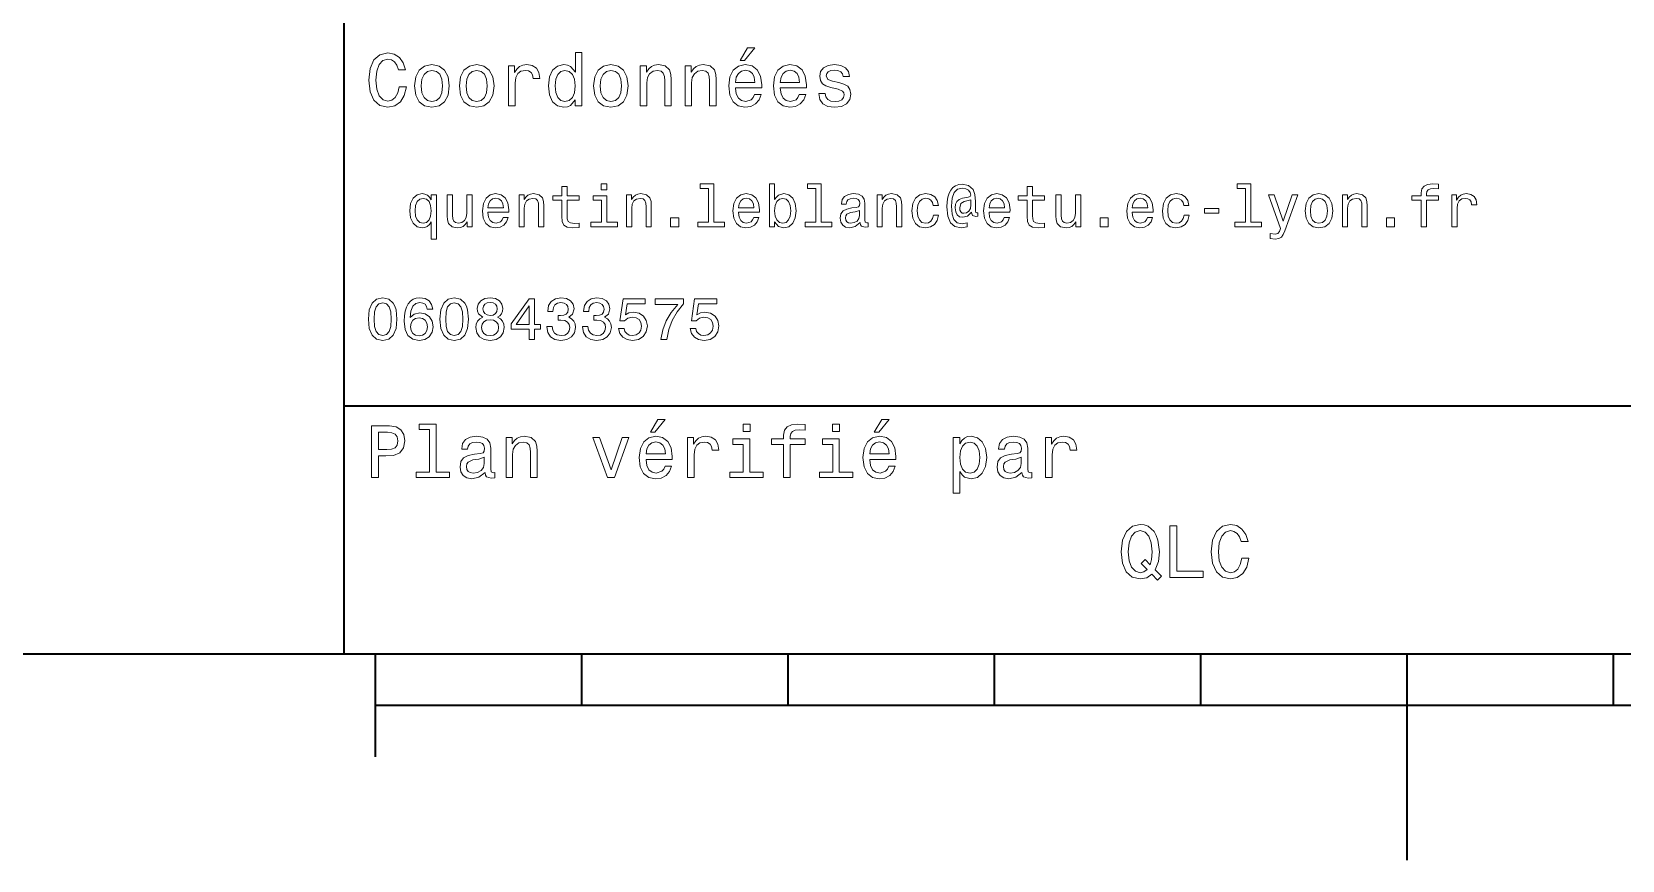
# Model space of a CAD drawing. Extents: x 0 to 297, y 0 to 210.
# Drawn here: x 81.9 to 158.9, y 0 to 40.1 of the extents above; entities that cross this region are included whole.
import ezdxf

# ---------------------------------------------------------------- set-up
doc = ezdxf.new("R2010")
doc.units = 0

msp = doc.modelspace()

# ---------------------------------------------------------------- linework, layer by layer
at = {"color": 7, "lineweight": 35}
for p, q in [((97, 10), (97, 70)), ((97, 22), (162, 22)), ((10, 10), (287, 10)), ((97, 10), (287, 10)), ((98.5, 7.5), (198.5, 7.5))]:
    msp.add_line(p, q, dxfattribs=at)
at = {"color": 7, "lineweight": 35, "ltscale": 0.125}
msp.add_line((98.5, 10), (98.5, 5), dxfattribs=at)
at = {"color": 7, "lineweight": 35, "ltscale": 0.0625}
for p, q in [((108.5, 10), (108.5, 7.5)), ((118.5, 10), (118.5, 7.5)), ((128.5, 10), (128.5, 7.5)), ((138.5, 10), (138.5, 7.5)), ((158.5, 10), (158.5, 7.5))]:
    msp.add_line(p, q, dxfattribs=at)
at = {"color": 7, "lineweight": 35, "ltscale": 0.25}
msp.add_line((148.5, 10), (148.5, 0), dxfattribs=at)
at = {"color": 7, "lineweight": 13}
for points in [[(116.184441, 38.728386), (116.396973, 38.728386), (116.897697, 39.340778), (116.54467, 39.340778)], [(99.66787, 37.460373), (99.595818, 37.15778), (99.476944, 36.941643), (99.311241, 36.808357), (99.116714, 36.765129), (98.882568, 36.829971), (98.698845, 37.024494), (98.57637, 37.341499), (98.536743, 37.780979), (98.57637, 38.216858), (98.695244, 38.537464), (98.87896, 38.731987), (99.116714, 38.80043), (99.289627, 38.764408), (99.437317, 38.663544), (99.552597, 38.501442), (99.631844, 38.278099), (99.97406, 38.278099), (99.865997, 38.620316), (99.678673, 38.879681), (99.422913, 39.041786), (99.116714, 39.099422), (98.734871, 39.009365), (98.443085, 38.757202), (98.25576, 38.342937), (98.190926, 37.780979), (98.25576, 37.219021), (98.443085, 36.804756), (98.734871, 36.548992), (99.116714, 36.462536), (99.451729, 36.530979), (99.721901, 36.721901), (99.912827, 37.035301), (100.013687, 37.460373)], [(108.201729, 36.829971), (108.201729, 36.530979), (108.51873, 36.530979), (108.51873, 39.117435), (108.20533, 39.117435), (108.20533, 38.170029), (107.963974, 38.443802), (107.816284, 38.508644), (107.646973, 38.533859), (107.340775, 38.461815), (107.103027, 38.260086), (106.948128, 37.935879), (106.894089, 37.5), (106.948128, 37.064121), (107.103027, 36.736309), (107.340775, 36.530979), (107.646973, 36.462536), (107.816284, 36.487751), (107.967575, 36.552593)], [(100.413544, 37.496399), (100.471184, 37.056915), (100.636887, 36.732708), (100.899857, 36.530979), (101.252884, 36.462536), (101.602303, 36.530979), (101.865273, 36.729107), (102.030983, 37.053314), (102.092216, 37.496399), (102.030983, 37.935879), (101.865273, 38.263687), (101.602303, 38.461815), (101.252884, 38.533859), (100.899857, 38.461815), (100.636887, 38.260086), (100.471184, 37.935879)], [(100.737755, 37.5), (100.770172, 37.824207), (100.87104, 38.058357), (101.033142, 38.20245), (101.252884, 38.25288), (101.469017, 38.20245), (101.631126, 38.061958), (101.731987, 37.824207), (101.768013, 37.5), (101.731987, 37.172188), (101.631126, 36.934437), (101.469017, 36.790344), (101.252884, 36.743515), (101.033142, 36.790344), (100.87104, 36.934437), (100.770172, 37.172188)], [(102.58213, 37.496399), (102.639771, 37.056915), (102.805473, 36.732708), (103.068443, 36.530979), (103.421471, 36.462536), (103.770897, 36.530979), (104.033859, 36.729107), (104.19957, 37.053314), (104.260803, 37.496399), (104.19957, 37.935879), (104.033859, 38.263687), (103.770897, 38.461815), (103.421471, 38.533859), (103.068443, 38.461815), (102.805473, 38.260086), (102.639771, 37.935879)], [(102.906342, 37.5), (102.938759, 37.824207), (103.039627, 38.058357), (103.201729, 38.20245), (103.421471, 38.25288), (103.637611, 38.20245), (103.799713, 38.061958), (103.900574, 37.824207), (103.9366, 37.5), (103.900574, 37.172188), (103.799713, 36.934437), (103.637611, 36.790344), (103.421471, 36.743515), (103.201729, 36.790344), (103.039627, 36.934437), (102.938759, 37.172188)], [(104.963257, 36.530979), (105.280258, 36.530979), (105.280258, 37.636887), (105.312683, 37.903458), (105.409943, 38.094379), (105.568443, 38.209652), (105.780983, 38.249279), (105.939484, 38.224064), (106.058357, 38.152016), (106.130402, 38.029537), (106.155617, 37.863831), (106.476227, 37.863831), (106.432999, 38.155621), (106.314117, 38.364552), (106.115997, 38.490635), (105.845825, 38.533859), (105.662102, 38.505043), (105.503601, 38.432995), (105.363113, 38.310516), (105.251442, 38.144814), (105.251442, 38.465416), (104.963257, 38.465416)], [(107.701012, 38.249279), (107.909943, 38.198845), (108.068443, 38.058357), (108.162102, 37.824207), (108.198128, 37.5), (108.162102, 37.172188), (108.068443, 36.938038), (107.909943, 36.793949), (107.701012, 36.747116), (107.502884, 36.793949), (107.351585, 36.938038), (107.250717, 37.175793), (107.2183, 37.5), (107.250717, 37.820606), (107.351585, 38.054756), (107.502884, 38.198845)], [(109.087898, 37.496399), (109.145531, 37.056915), (109.311241, 36.732708), (109.574203, 36.530979), (109.927231, 36.462536), (110.276657, 36.530979), (110.539627, 36.729107), (110.70533, 37.053314), (110.766571, 37.496399), (110.70533, 37.935879), (110.539627, 38.263687), (110.276657, 38.461815), (109.927231, 38.533859), (109.574203, 38.461815), (109.311241, 38.260086), (109.145531, 37.935879)], [(109.412102, 37.5), (109.444527, 37.824207), (109.545387, 38.058357), (109.707489, 38.20245), (109.927231, 38.25288), (110.143372, 38.20245), (110.305473, 38.061958), (110.406342, 37.824207), (110.44236, 37.5), (110.406342, 37.172188), (110.305473, 36.934437), (110.143372, 36.790344), (109.927231, 36.743515), (109.707489, 36.790344), (109.545387, 36.934437), (109.444527, 37.172188)], [(111.350143, 36.530979), (111.667145, 36.530979), (111.667145, 37.647694), (111.69957, 37.903458), (111.804031, 38.090778), (111.966141, 38.206051), (112.182274, 38.249279), (112.355186, 38.213257), (112.463257, 38.115993), (112.517288, 37.953888), (112.535301, 37.737751), (112.535301, 36.530979), (112.852303, 36.530979), (112.852303, 37.802593), (112.837898, 38.058357), (112.773056, 38.270893), (112.560516, 38.465416), (112.229103, 38.533859), (112.045387, 38.508644), (111.890488, 38.440201), (111.757202, 38.324928), (111.65274, 38.170029), (111.65274, 38.465416), (111.350143, 38.465416)], [(113.51873, 36.530979), (113.835732, 36.530979), (113.835732, 37.647694), (113.868156, 37.903458), (113.972626, 38.090778), (114.134727, 38.206051), (114.350861, 38.249279), (114.523773, 38.213257), (114.631844, 38.115993), (114.685883, 37.953888), (114.703888, 37.737751), (114.703888, 36.530979), (115.020889, 36.530979), (115.020889, 37.802593), (115.006485, 38.058357), (114.941643, 38.270893), (114.729111, 38.465416), (114.39769, 38.533859), (114.213974, 38.508644), (114.059082, 38.440201), (113.925789, 38.324928), (113.821327, 38.170029), (113.821327, 38.465416), (113.51873, 38.465416)], [(115.964699, 37.406338), (117.232712, 37.406338), (117.236313, 37.554035), (117.178673, 37.9683), (117.020172, 38.278099), (116.768013, 38.465416), (116.432999, 38.533859), (116.105186, 38.461815), (115.853027, 38.260086), (115.690918, 37.932278), (115.633286, 37.5), (115.687317, 37.056915), (115.849426, 36.732708), (116.097984, 36.530979), (116.422188, 36.462536), (116.703171, 36.509365), (116.933716, 36.631844), (117.103027, 36.826366), (117.200287, 37.085735), (116.886887, 37.085735), (116.822044, 36.941643), (116.728386, 36.833572), (116.461815, 36.747116), (116.256485, 36.786743), (116.101585, 36.912823), (116.000717, 37.118156), (115.964699, 37.395531)], [(115.964699, 37.672909), (116.004318, 37.921471), (116.101585, 38.105186), (116.249283, 38.216858), (116.443802, 38.256485), (116.634727, 38.216858), (116.782425, 38.105186), (116.872482, 37.921471), (116.9049, 37.672909)], [(118.133286, 37.406338), (119.401299, 37.406338), (119.4049, 37.554035), (119.34726, 37.9683), (119.188766, 38.278099), (118.9366, 38.465416), (118.601585, 38.533859), (118.273773, 38.461815), (118.021614, 38.260086), (117.859512, 37.932278), (117.801872, 37.5), (117.855911, 37.056915), (118.018013, 36.732708), (118.266571, 36.530979), (118.590775, 36.462536), (118.871758, 36.509365), (119.10231, 36.631844), (119.271614, 36.826366), (119.368881, 37.085735), (119.055481, 37.085735), (118.990631, 36.941643), (118.896973, 36.833572), (118.630402, 36.747116), (118.425072, 36.786743), (118.270172, 36.912823), (118.169312, 37.118156), (118.133286, 37.395531)], [(118.133286, 37.672909), (118.172913, 37.921471), (118.270172, 38.105186), (118.41787, 38.216858), (118.612396, 38.256485), (118.803314, 38.216858), (118.951012, 38.105186), (119.041069, 37.921471), (119.073486, 37.672909)], [(120.971901, 37.658501), (120.66571, 37.730545), (120.438766, 37.8134), (120.363113, 37.982708), (120.384727, 38.101585), (120.460373, 38.188038), (120.582855, 38.242073), (120.759369, 38.263687), (120.92868, 38.242073), (121.061966, 38.177231), (121.148415, 38.079971), (121.184441, 37.950287), (121.49424, 37.950287), (121.49424, 37.957493), (121.440201, 38.191643), (121.292511, 38.375359), (121.061966, 38.490635), (120.759369, 38.533859), (120.453171, 38.490635), (120.229828, 38.371758), (120.08934, 38.195244), (120.046112, 37.971901), (120.078529, 37.755764), (120.179398, 37.604465), (120.3451, 37.496399), (120.586456, 37.42075), (120.939484, 37.334293), (121.155624, 37.244236), (121.213257, 37.172188), (121.234871, 37.064121), (121.202454, 36.930836), (121.115997, 36.829971), (120.97551, 36.765129), (120.788185, 36.743515), (120.590057, 36.765129), (120.445969, 36.840778), (120.348709, 36.963257), (120.309082, 37.132565), (120.002884, 37.132565), (120.053314, 36.844379), (120.201012, 36.635445), (120.435158, 36.509365), (120.759369, 36.462536), (121.097984, 36.509365), (121.346542, 36.635445), (121.497841, 36.837173), (121.551872, 37.100143), (121.512253, 37.327087), (121.400574, 37.481987), (121.216858, 37.582851)], [(107.55043, 31.959654), (107.55043, 31.184437), (107.567726, 30.933718), (107.648415, 30.760807), (107.809799, 30.659943), (108.083572, 30.62536), (108.383286, 30.639769), (108.383286, 30.858789), (108.164261, 30.841497), (107.965416, 30.864553), (107.858788, 30.9366), (107.812683, 31.057636), (107.804031, 31.227665), (107.804031, 31.959654), (108.383286, 31.959654), (108.383286, 32.175793), (107.804031, 32.175793), (107.804031, 32.628242), (107.55043, 32.628242), (107.55043, 32.175793), (107.112389, 32.175793), (107.112389, 31.959654)], [(109.729111, 32.749279), (109.461098, 32.749279), (109.461098, 32.461094), (109.729111, 32.461094)], [(114.654175, 32.536022), (114.654175, 30.893372), (114.132561, 30.893372), (114.132561, 30.680115), (115.426514, 30.680115), (115.426514, 30.893372), (114.907776, 30.893372), (114.907776, 32.749279), (114.256485, 32.749279), (114.256485, 32.536022)], [(117.858788, 30.919308), (118.046112, 30.697405), (118.302589, 30.62536), (118.544662, 30.680115), (118.737747, 30.844379), (118.858788, 31.106628), (118.9049, 31.45533), (118.858788, 31.804033), (118.734871, 32.0634), (118.544662, 32.224785), (118.302589, 32.282421), (118.048988, 32.207493), (117.945244, 32.115273), (117.858788, 31.991354), (117.858788, 32.749279), (117.605186, 32.749279), (117.605186, 30.680115), (117.858788, 30.680115)], [(119.858788, 32.536022), (119.858788, 30.893372), (119.337173, 30.893372), (119.337173, 30.680115), (120.631119, 30.680115), (120.631119, 30.893372), (120.112389, 30.893372), (120.112389, 32.749279), (119.46109, 32.749279), (119.46109, 32.536022)], [(127.708939, 31.190201), (127.708939, 31.357347), (127.662827, 31.348703), (127.60807, 31.368876), (127.590782, 31.429394), (127.590782, 31.902018), (127.567726, 32.236309), (127.47551, 32.48415), (127.259369, 32.668587), (126.956772, 32.734871), (126.780983, 32.717579), (126.631126, 32.665707), (126.501442, 32.57925), (126.397697, 32.458214), (126.317001, 32.305473), (126.259369, 32.118156), (126.224785, 31.893372), (126.213257, 31.639769), (126.253601, 31.193083), (126.383286, 30.87608), (126.599426, 30.685879), (126.907784, 30.62536), (127.190201, 30.671469), (127.190201, 30.861671), (126.942368, 30.815561), (126.703171, 30.864553), (126.54467, 31.023054), (126.458214, 31.291065), (126.432281, 31.680115), (126.461098, 32.060516), (126.559082, 32.331413), (126.717583, 32.495678), (126.948128, 32.55043), (127.123917, 32.51873), (127.253601, 32.443802), (127.334297, 32.331413), (127.363113, 32.201729), (127.331413, 32.138329), (127.244957, 32.109509), (126.96254, 32.06628), (126.806915, 32.00288), (126.694527, 31.904898), (126.628242, 31.769451), (126.60807, 31.590778), (126.634003, 31.397694), (126.706055, 31.253601), (126.824211, 31.164265), (126.979828, 31.135447), (127.207497, 31.195965), (127.400574, 31.386166), (127.400574, 31.368876), (127.446686, 31.216137), (127.605186, 31.170029)], [(130.103745, 31.959654), (130.103745, 31.184437), (130.121033, 30.933718), (130.201736, 30.760807), (130.363113, 30.659943), (130.636887, 30.62536), (130.9366, 30.639769), (130.9366, 30.858789), (130.717575, 30.841497), (130.518738, 30.864553), (130.412109, 30.9366), (130.365997, 31.057636), (130.357346, 31.227665), (130.357346, 31.959654), (130.9366, 31.959654), (130.9366, 32.175793), (130.357346, 32.175793), (130.357346, 32.628242), (130.103745, 32.628242), (130.103745, 32.175793), (129.66571, 32.175793), (129.66571, 31.959654)], [(140.677246, 32.536022), (140.677246, 30.893372), (140.155624, 30.893372), (140.155624, 30.680115), (141.44957, 30.680115), (141.44957, 30.893372), (140.930847, 30.893372), (140.930847, 32.749279), (140.279541, 32.749279), (140.279541, 32.536022)], [(149.198853, 31.959654), (149.198853, 30.680115), (149.452454, 30.680115), (149.452454, 31.959654), (150.028824, 31.959654), (150.028824, 32.175793), (149.452454, 32.175793), (149.452454, 32.270893), (149.472626, 32.386166), (149.53891, 32.463978), (149.651306, 32.510086), (149.812683, 32.527378), (150.028824, 32.51585), (150.028824, 32.734871), (149.755051, 32.749279), (149.507217, 32.723343), (149.334305, 32.645531), (149.23056, 32.510086), (149.198853, 32.317001), (149.198853, 32.175793), (148.734879, 32.175793), (148.734879, 31.959654)], [(101.221901, 31.988472), (101.132568, 32.118156), (101.0317, 32.210373), (100.913544, 32.262249), (100.778099, 32.282421), (100.533142, 32.224785), (100.342941, 32.0634), (100.219017, 31.804033), (100.175789, 31.45533), (100.219017, 31.103746), (100.342941, 30.844379), (100.533142, 30.680115), (100.778099, 30.62536), (100.913544, 30.642651), (101.028816, 30.691643), (101.129684, 30.780979), (101.221901, 30.916426), (101.221901, 30.08069), (101.475502, 30.08069), (101.475502, 32.227665), (101.221901, 32.227665)], [(100.435158, 31.45533), (100.461098, 31.711815), (100.541786, 31.899136), (100.662827, 32.014408), (100.821327, 32.054756), (100.988472, 32.014408), (101.115273, 31.902018), (101.190201, 31.714697), (101.219017, 31.45533), (101.190201, 31.193083), (101.115273, 31.005764), (100.988472, 30.89049), (100.821327, 30.853025), (100.662827, 30.89049), (100.541786, 31.005764), (100.461098, 31.195965)], [(103.198845, 32.227665), (102.945244, 32.227665), (102.945244, 31.334293), (102.916428, 31.126801), (102.832855, 30.976944), (102.703171, 30.884726), (102.533142, 30.855907), (102.397697, 30.878962), (102.311241, 30.948126), (102.262245, 31.066282), (102.250717, 31.233429), (102.250717, 32.227665), (101.997116, 32.227665), (101.997116, 31.210375), (102.00576, 31.005764), (102.060516, 30.835733), (102.227669, 30.680115), (102.495674, 30.62536), (102.639771, 30.645533), (102.763687, 30.697405), (102.870316, 30.786743), (102.956772, 30.916426), (102.956772, 30.680115), (103.198845, 30.680115)], [(103.96254, 31.380404), (104.976944, 31.380404), (104.979828, 31.498558), (104.933716, 31.829971), (104.806915, 32.077808), (104.605186, 32.227665), (104.337173, 32.282421), (104.074928, 32.224785), (103.873199, 32.0634), (103.743515, 31.801151), (103.697403, 31.45533), (103.740631, 31.100864), (103.870316, 30.841497), (104.069168, 30.680115), (104.328529, 30.62536), (104.553314, 30.662825), (104.737755, 30.760807), (104.873199, 30.916426), (104.951012, 31.123919), (104.700287, 31.123919), (104.648415, 31.008644), (104.573486, 30.92219), (104.360229, 30.853025), (104.195969, 30.884726), (104.072044, 30.98559), (103.991356, 31.149855), (103.96254, 31.371758)], [(103.96254, 31.593658), (103.99424, 31.792507), (104.072044, 31.93948), (104.190201, 32.028816), (104.345825, 32.060516), (104.498558, 32.028816), (104.616714, 31.93948), (104.688759, 31.792507), (104.714699, 31.593658)], [(105.475502, 30.680115), (105.729103, 30.680115), (105.729103, 31.573486), (105.755043, 31.778097), (105.838615, 31.927954), (105.9683, 32.020172), (106.141212, 32.054756), (106.279541, 32.025936), (106.365997, 31.948126), (106.409225, 31.818443), (106.42363, 31.645533), (106.42363, 30.680115), (106.677231, 30.680115), (106.677231, 31.697407), (106.665703, 31.902018), (106.613831, 32.072044), (106.443802, 32.227665), (106.178673, 32.282421), (106.0317, 32.262249), (105.907784, 32.207493), (105.801155, 32.115273), (105.717575, 31.991354), (105.717575, 32.227665), (105.475502, 32.227665)], [(109.720459, 30.893372), (109.720459, 32.175793), (109.069168, 32.175793), (109.069168, 31.959654), (109.466858, 31.959654), (109.466858, 30.893372), (108.948128, 30.893372), (108.948128, 30.680115), (110.244957, 30.680115), (110.244957, 30.893372)], [(110.680115, 30.680115), (110.933716, 30.680115), (110.933716, 31.573486), (110.959656, 31.778097), (111.043228, 31.927954), (111.172913, 32.020172), (111.345825, 32.054756), (111.484146, 32.025936), (111.570602, 31.948126), (111.613831, 31.818443), (111.628242, 31.645533), (111.628242, 30.680115), (111.881844, 30.680115), (111.881844, 31.697407), (111.870316, 31.902018), (111.818443, 32.072044), (111.648415, 32.227665), (111.383286, 32.282421), (111.236313, 32.262249), (111.112389, 32.207493), (111.00576, 32.115273), (110.922188, 31.991354), (110.922188, 32.227665), (110.680115, 32.227665)], [(116.106628, 31.380404), (117.121033, 31.380404), (117.123917, 31.498558), (117.077805, 31.829971), (116.951004, 32.077808), (116.749283, 32.227665), (116.481262, 32.282421), (116.219017, 32.224785), (116.017288, 32.0634), (115.887604, 31.801151), (115.841499, 31.45533), (115.884727, 31.100864), (116.014404, 30.841497), (116.213257, 30.680115), (116.472626, 30.62536), (116.697403, 30.662825), (116.881844, 30.760807), (117.017288, 30.916426), (117.0951, 31.123919), (116.844376, 31.123919), (116.792503, 31.008644), (116.717575, 30.92219), (116.504318, 30.853025), (116.340057, 30.884726), (116.216141, 30.98559), (116.135445, 31.149855), (116.106628, 31.371758)], [(116.106628, 31.593658), (116.138329, 31.792507), (116.216141, 31.93948), (116.33429, 32.028816), (116.489914, 32.060516), (116.642654, 32.028816), (116.760803, 31.93948), (116.832855, 31.792507), (116.858788, 31.593658)], [(118.645531, 31.45533), (118.616714, 31.195965), (118.538902, 31.005764), (118.414986, 30.89049), (118.259369, 30.853025), (118.08934, 30.89049), (117.965416, 31.005764), (117.887604, 31.193083), (117.861671, 31.45533), (117.887604, 31.714697), (117.965416, 31.902018), (118.08934, 32.014408), (118.259369, 32.054756), (118.414986, 32.014408), (118.538902, 31.899136), (118.616714, 31.711815)], [(122.008644, 30.881844), (122.008644, 30.873198), (122.023056, 30.775215), (122.066284, 30.706051), (122.247841, 30.651297), (122.389046, 30.674351), (122.389046, 30.870316), (122.328529, 30.861671), (122.247841, 30.899136), (122.233429, 31.014408), (122.233429, 31.815561), (122.198845, 32.020172), (122.097984, 32.164265), (121.922188, 32.250721), (121.674347, 32.282421), (121.432274, 32.247837), (121.253601, 32.149857), (121.141212, 31.997118), (121.103745, 31.795389), (121.103745, 31.778097), (121.331413, 31.778097), (121.351585, 31.899136), (121.414986, 31.98559), (121.51873, 32.037464), (121.665703, 32.057636), (121.806915, 32.043228), (121.907776, 32), (121.9683, 31.925072), (121.988472, 31.821325), (121.976944, 31.700287), (121.930832, 31.639769), (121.815559, 31.61095), (121.599426, 31.587896), (121.351585, 31.536022), (121.175797, 31.443804), (121.072044, 31.299711), (121.040344, 31.086454), (121.069168, 30.896254), (121.158501, 30.755043), (121.302597, 30.665705), (121.501442, 30.634005), (121.769455, 30.694525)], [(122.824203, 30.680115), (123.077812, 30.680115), (123.077812, 31.573486), (123.103745, 31.778097), (123.187317, 31.927954), (123.317001, 32.020172), (123.489914, 32.054756), (123.628242, 32.025936), (123.714699, 31.948126), (123.757927, 31.818443), (123.772339, 31.645533), (123.772339, 30.680115), (124.02594, 30.680115), (124.02594, 31.697407), (124.014412, 31.902018), (123.96254, 32.072044), (123.792511, 32.227665), (123.527374, 32.282421), (123.380402, 32.262249), (123.256485, 32.207493), (123.149857, 32.115273), (123.066284, 31.991354), (123.066284, 32.227665), (122.824203, 32.227665)], [(125.54467, 31.714697), (125.795387, 31.714697), (125.743515, 31.945244), (125.619598, 32.126801), (125.426514, 32.239193), (125.175797, 32.282421), (124.899139, 32.224785), (124.688759, 32.0634), (124.556198, 31.801151), (124.510086, 31.449568), (124.553314, 31.100864), (124.682999, 30.841497), (124.887611, 30.680115), (125.167145, 30.62536), (125.414986, 30.668587), (125.60807, 30.789625), (125.740631, 30.979826), (125.798271, 31.233429), (125.556198, 31.233429), (125.51297, 31.072046), (125.432281, 30.951008), (125.317001, 30.87608), (125.175797, 30.853025), (125, 30.89049), (124.873199, 31.005764), (124.795387, 31.193083), (124.769455, 31.458212), (124.795387, 31.717579), (124.876083, 31.904898), (125.005768, 32.020172), (125.175797, 32.060516), (125.325653, 32.03458), (125.438042, 31.9683), (125.51297, 31.858789)], [(127.374641, 31.734869), (127.345825, 31.556196), (127.273773, 31.429394), (127.164268, 31.351585), (127.034584, 31.328529), (126.945244, 31.342939), (126.881844, 31.394812), (126.841499, 31.481268), (126.829971, 31.602304), (126.878967, 31.801151), (127.046112, 31.904898), (127.374641, 31.98559)], [(128.250717, 31.380404), (129.265137, 31.380404), (129.268005, 31.498558), (129.221909, 31.829971), (129.095108, 32.077808), (128.893372, 32.227665), (128.625366, 32.282421), (128.363113, 32.224785), (128.161377, 32.0634), (128.031708, 31.801151), (127.985596, 31.45533), (128.028824, 31.100864), (128.158508, 30.841497), (128.357346, 30.680115), (128.616714, 30.62536), (128.841507, 30.662825), (129.02594, 30.760807), (129.161377, 30.916426), (129.239197, 31.123919), (128.98848, 31.123919), (128.9366, 31.008644), (128.861679, 30.92219), (128.648422, 30.853025), (128.484146, 30.884726), (128.360229, 30.98559), (128.279541, 31.149855), (128.250717, 31.371758)], [(128.250717, 31.593658), (128.282425, 31.792507), (128.360229, 31.93948), (128.478394, 32.028816), (128.634003, 32.060516), (128.786743, 32.028816), (128.904907, 31.93948), (128.976944, 31.792507), (129.002884, 31.593658)], [(132.69165, 32.227665), (132.438049, 32.227665), (132.438049, 31.334293), (132.409225, 31.126801), (132.325653, 30.976944), (132.195969, 30.884726), (132.02594, 30.855907), (131.890488, 30.878962), (131.804031, 30.948126), (131.755051, 31.066282), (131.743515, 31.233429), (131.743515, 32.227665), (131.489914, 32.227665), (131.489914, 31.210375), (131.498566, 31.005764), (131.553314, 30.835733), (131.720459, 30.680115), (131.98848, 30.62536), (132.132568, 30.645533), (132.256485, 30.697405), (132.363113, 30.786743), (132.44957, 30.916426), (132.44957, 30.680115), (132.69165, 30.680115)], [(135.190201, 31.380404), (136.20462, 31.380404), (136.207489, 31.498558), (136.161392, 31.829971), (136.034592, 32.077808), (135.832855, 32.227665), (135.56485, 32.282421), (135.302597, 32.224785), (135.100861, 32.0634), (134.971191, 31.801151), (134.925079, 31.45533), (134.968307, 31.100864), (135.097992, 30.841497), (135.296829, 30.680115), (135.556198, 30.62536), (135.780975, 30.662825), (135.965424, 30.760807), (136.100861, 30.916426), (136.17868, 31.123919), (135.927963, 31.123919), (135.876083, 31.008644), (135.801147, 30.92219), (135.587906, 30.853025), (135.42363, 30.884726), (135.299713, 30.98559), (135.219025, 31.149855), (135.190201, 31.371758)], [(135.190201, 31.593658), (135.221909, 31.792507), (135.299713, 31.93948), (135.417877, 32.028816), (135.573486, 32.060516), (135.726227, 32.028816), (135.844391, 31.93948), (135.916428, 31.792507), (135.942368, 31.593658)], [(137.688766, 31.714697), (137.939484, 31.714697), (137.887604, 31.945244), (137.763702, 32.126801), (137.570618, 32.239193), (137.319885, 32.282421), (137.043228, 32.224785), (136.832855, 32.0634), (136.700287, 31.801151), (136.654175, 31.449568), (136.697418, 31.100864), (136.827087, 30.841497), (137.031708, 30.680115), (137.311249, 30.62536), (137.559082, 30.668587), (137.752167, 30.789625), (137.884735, 30.979826), (137.942368, 31.233429), (137.700287, 31.233429), (137.657074, 31.072046), (137.57637, 30.951008), (137.461105, 30.87608), (137.319885, 30.853025), (137.144104, 30.89049), (137.017303, 31.005764), (136.939484, 31.193083), (136.913544, 31.458212), (136.939484, 31.717579), (137.020172, 31.904898), (137.149857, 32.020172), (137.319885, 32.060516), (137.469742, 32.03458), (137.582138, 31.9683), (137.657074, 31.858789)], [(142.948135, 32.227665), (142.504333, 30.95389), (142.069168, 32.227665), (141.792511, 32.227665), (142.380402, 30.59366), (142.328537, 30.449568), (142.247849, 30.351585), (142.112396, 30.319883), (141.878967, 30.348703), (141.878967, 30.103746), (142.123932, 30.08069), (142.299713, 30.103746), (142.423645, 30.175793), (142.51297, 30.299711), (142.59079, 30.481268), (143.219025, 32.227665)], [(143.567734, 31.45245), (143.613831, 31.100864), (143.746399, 30.841497), (143.956787, 30.680115), (144.239197, 30.62536), (144.518738, 30.680115), (144.729111, 30.838615), (144.861679, 31.097982), (144.910675, 31.45245), (144.861679, 31.804033), (144.729111, 32.06628), (144.518738, 32.224785), (144.239197, 32.282421), (143.956787, 32.224785), (143.746399, 32.0634), (143.613831, 31.804033)], [(143.827087, 31.45533), (143.853027, 31.714697), (143.933716, 31.902018), (144.063416, 32.017292), (144.239197, 32.057636), (144.412109, 32.017292), (144.541794, 31.904898), (144.622482, 31.714697), (144.651306, 31.45533), (144.622482, 31.193083), (144.541794, 31.002882), (144.412109, 30.887608), (144.239197, 30.850143), (144.063416, 30.887608), (143.933716, 31.002882), (143.853027, 31.193083)], [(145.377533, 30.680115), (145.631134, 30.680115), (145.631134, 31.573486), (145.657074, 31.778097), (145.740646, 31.927954), (145.870331, 32.020172), (146.043243, 32.054756), (146.181564, 32.025936), (146.268021, 31.948126), (146.311249, 31.818443), (146.325653, 31.645533), (146.325653, 30.680115), (146.579254, 30.680115), (146.579254, 31.697407), (146.567734, 31.902018), (146.515854, 32.072044), (146.345825, 32.227665), (146.080704, 32.282421), (145.933731, 32.262249), (145.809814, 32.207493), (145.703186, 32.115273), (145.619598, 31.991354), (145.619598, 32.227665), (145.377533, 32.227665)], [(150.677246, 30.680115), (150.930847, 30.680115), (150.930847, 31.56484), (150.956787, 31.778097), (151.034592, 31.930836), (151.161392, 32.023056), (151.331421, 32.054756), (151.458221, 32.03458), (151.553314, 31.976944), (151.610962, 31.878962), (151.631134, 31.746397), (151.887619, 31.746397), (151.853027, 31.979826), (151.757935, 32.146973), (151.599426, 32.247837), (151.383301, 32.282421), (151.236328, 32.259365), (151.109528, 32.201729), (150.997131, 32.103745), (150.907791, 31.971182), (150.907791, 32.227665), (150.677246, 32.227665)], [(112.812683, 30.680115), (113.210373, 30.680115), (113.210373, 31.10951), (112.812683, 31.10951)], [(121.979828, 31.221901), (121.945244, 31.072046), (121.853027, 30.956772), (121.714699, 30.881844), (121.54467, 30.855907), (121.435158, 30.870316), (121.357346, 30.916426), (121.308357, 30.997118), (121.293945, 31.10951), (121.305473, 31.210375), (121.351585, 31.282421), (121.536026, 31.363111), (121.769455, 31.397694), (121.979828, 31.466858)], [(133.631134, 30.680115), (134.028824, 30.680115), (134.028824, 31.10951), (133.631134, 31.10951)], [(138.685883, 31.340057), (139.383286, 31.340057), (139.383286, 31.567722), (138.685883, 31.567722)], [(147.510101, 30.680115), (147.907791, 30.680115), (147.907791, 31.10951), (147.510101, 31.10951)], [(98.172913, 26.201731), (98.216141, 25.749281), (98.351585, 25.426514), (98.567726, 25.230549), (98.867432, 25.167149), (99.164268, 25.230549), (99.380402, 25.426514), (99.51297, 25.749281), (99.559074, 26.201731), (99.51297, 26.651299), (99.458214, 26.829971), (99.380402, 26.976946), (99.164268, 27.172913), (98.867432, 27.239193), (98.567726, 27.172913), (98.351585, 26.974064), (98.216141, 26.651299)], [(98.44957, 26.201731), (98.472626, 26.550434), (98.54467, 26.801153), (98.674355, 26.948128), (98.867432, 27), (99.05764, 26.948128), (99.187317, 26.801153), (99.259369, 26.550434), (99.282417, 26.201731), (99.259369, 25.850145), (99.187317, 25.599424), (99.05764, 25.45245), (98.867432, 25.40346), (98.674355, 25.45245), (98.54467, 25.599424), (98.472626, 25.850145)], [(101.293945, 26.685881), (101.239197, 26.91931), (101.112389, 27.09222), (100.916428, 27.201731), (100.662827, 27.239193), (100.492798, 27.219021), (100.345825, 27.164267), (100.216141, 27.074928), (100.106628, 26.948128), (100.020172, 26.789627), (99.956772, 26.596542), (99.916428, 26.368877), (99.9049, 26.112392), (99.951012, 25.703171), (100.092216, 25.406342), (100.319885, 25.227667), (100.631126, 25.167149), (100.91066, 25.219021), (101.123917, 25.354467), (101.262245, 25.567724), (101.311241, 25.838617), (101.262245, 26.112392), (101.129684, 26.322767), (100.925072, 26.455332), (100.671471, 26.501442), (100.397697, 26.443806), (100.193085, 26.279539), (100.236313, 26.596542), (100.328529, 26.824209), (100.469742, 26.959656), (100.665703, 27.005764), (100.809799, 26.98271), (100.919312, 26.922192), (100.991356, 26.821327), (101.028816, 26.685881)], [(101.642654, 26.201731), (101.685883, 25.749281), (101.821327, 25.426514), (102.03746, 25.230549), (102.337173, 25.167149), (102.634003, 25.230549), (102.850143, 25.426514), (102.982712, 25.749281), (103.028816, 26.201731), (102.982712, 26.651299), (102.927956, 26.829971), (102.850143, 26.976946), (102.634003, 27.172913), (102.337173, 27.239193), (102.03746, 27.172913), (101.821327, 26.974064), (101.685883, 26.651299)], [(101.919312, 26.201731), (101.94236, 26.550434), (102.014412, 26.801153), (102.144089, 26.948128), (102.337173, 27), (102.527374, 26.948128), (102.657059, 26.801153), (102.729103, 26.550434), (102.752159, 26.201731), (102.729103, 25.850145), (102.657059, 25.599424), (102.527374, 25.45245), (102.337173, 25.40346), (102.144089, 25.45245), (102.014412, 25.599424), (101.94236, 25.850145)], [(103.714699, 26.302595), (103.567726, 26.221903), (103.466858, 26.10951), (103.403458, 25.9683), (103.383286, 25.798271), (103.429398, 25.541788), (103.561958, 25.342941), (103.778099, 25.216139), (104.072044, 25.167149), (104.363113, 25.216139), (104.579254, 25.342941), (104.711815, 25.541788), (104.760803, 25.798271), (104.737755, 25.9683), (104.677231, 26.10951), (104.573486, 26.221903), (104.429398, 26.302595), (104.54467, 26.371759), (104.625359, 26.46686), (104.674355, 26.582134), (104.691643, 26.723343), (104.645531, 26.927956), (104.524498, 27.09222), (104.328529, 27.198849), (104.072044, 27.239193), (103.812683, 27.198849), (103.616714, 27.09222), (103.492798, 26.927956), (103.44957, 26.723343), (103.463974, 26.582134), (103.51297, 26.46686)], [(103.723343, 26.700289), (103.746399, 26.827091), (103.815559, 26.925074), (103.925072, 26.985592), (104.072044, 27.008646), (104.216141, 26.985592), (104.325645, 26.925074), (104.394814, 26.827091), (104.420746, 26.700289), (104.394814, 26.570606), (104.325645, 26.469742), (104.216141, 26.40346), (104.072044, 26.383286), (103.925072, 26.406342), (103.815559, 26.469742), (103.746399, 26.570606)], [(105.965416, 25.224785), (106.224785, 25.224785), (106.224785, 25.720463), (106.510086, 25.720463), (106.510086, 25.95101), (106.224785, 25.95101), (106.224785, 27.181557), (105.96254, 27.181557), (105.086456, 25.974064), (105.086456, 25.720463), (105.965416, 25.720463)], [(106.815559, 25.853027), (106.815559, 25.832853), (106.861671, 25.556196), (106.997116, 25.348703), (107.210373, 25.216139), (107.492798, 25.167149), (107.792511, 25.216139), (108.017288, 25.342941), (108.161385, 25.54467), (108.213257, 25.804035), (108.190201, 25.974064), (108.126801, 26.112392), (108.023056, 26.219021), (107.884727, 26.296831), (108.072044, 26.45245), (108.138329, 26.700289), (108.0951, 26.925074), (107.971184, 27.095102), (107.769455, 27.201731), (107.492798, 27.239193), (107.233429, 27.193085), (107.034584, 27.066284), (106.9049, 26.864553), (106.861671, 26.596542), (106.861671, 26.57637), (107.118156, 26.57637), (107.141212, 26.760807), (107.216141, 26.893373), (107.337173, 26.974064), (107.507202, 27.002882), (107.657059, 26.979828), (107.766571, 26.91931), (107.832855, 26.821327), (107.858788, 26.688763), (107.832855, 26.547552), (107.763687, 26.45245), (107.642654, 26.394814), (107.478386, 26.377523), (107.365997, 26.380405), (107.365997, 26.152739), (107.507202, 26.158503), (107.688759, 26.132566), (107.824203, 26.063402), (107.9049, 25.95101), (107.933716, 25.804035), (107.902016, 25.636889), (107.818443, 25.51297), (107.685883, 25.43516), (107.510086, 25.409224), (107.328529, 25.438042), (107.195969, 25.524496), (107.112396, 25.662825), (107.080688, 25.853027)], [(108.55043, 25.853027), (108.55043, 25.832853), (108.596542, 25.556196), (108.731987, 25.348703), (108.945244, 25.216139), (109.227669, 25.167149), (109.527374, 25.216139), (109.752159, 25.342941), (109.896255, 25.54467), (109.948128, 25.804035), (109.925072, 25.974064), (109.861671, 26.112392), (109.757927, 26.219021), (109.619598, 26.296831), (109.806915, 26.45245), (109.873199, 26.700289), (109.829971, 26.925074), (109.706055, 27.095102), (109.504318, 27.201731), (109.227669, 27.239193), (108.9683, 27.193085), (108.769455, 27.066284), (108.639771, 26.864553), (108.596542, 26.596542), (108.596542, 26.57637), (108.853027, 26.57637), (108.876083, 26.760807), (108.951012, 26.893373), (109.072044, 26.974064), (109.242073, 27.002882), (109.39193, 26.979828), (109.501442, 26.91931), (109.567726, 26.821327), (109.593658, 26.688763), (109.567726, 26.547552), (109.498558, 26.45245), (109.377518, 26.394814), (109.213257, 26.377523), (109.100861, 26.380405), (109.100861, 26.152739), (109.242073, 26.158503), (109.42363, 26.132566), (109.559074, 26.063402), (109.639771, 25.95101), (109.668587, 25.804035), (109.636887, 25.636889), (109.553314, 25.51297), (109.420746, 25.43516), (109.244957, 25.409224), (109.0634, 25.438042), (108.930832, 25.524496), (108.84726, 25.662825), (108.815559, 25.853027)], [(110.296829, 25.746399), (110.360229, 25.510088), (110.501442, 25.325649), (110.708931, 25.210375), (110.97406, 25.167149), (111.265129, 25.219021), (111.492798, 25.360231), (111.636887, 25.585016), (111.691643, 25.873199), (111.642654, 26.141211), (111.504318, 26.351585), (111.288185, 26.487032), (111.008644, 26.536024), (110.792503, 26.501442), (110.625359, 26.406342), (110.706055, 26.945246), (111.58213, 26.945246), (111.58213, 27.181557), (110.51297, 27.181557), (110.354469, 26.121038), (110.585014, 26.121038), (110.752159, 26.256485), (110.965416, 26.305477), (111.149857, 26.273777), (111.291061, 26.181557), (111.380402, 26.040346), (111.412102, 25.858791), (111.380402, 25.677235), (111.288185, 25.536024), (111.146973, 25.446688), (110.965416, 25.414986), (110.812683, 25.43516), (110.694527, 25.501442), (110.60807, 25.605188), (110.564842, 25.746399)], [(112.345818, 25.224785), (112.636887, 25.224785), (112.731987, 25.700289), (112.899132, 26.144093), (113.135445, 26.556196), (113.443802, 26.942364), (113.443802, 27.181557), (112.072044, 27.181557), (112.072044, 26.91931), (113.167145, 26.91931), (112.850143, 26.53026), (112.610947, 26.12392), (112.443802, 25.691643)], [(113.766571, 25.746399), (113.829971, 25.510088), (113.971176, 25.325649), (114.178673, 25.210375), (114.443802, 25.167149), (114.734871, 25.219021), (114.962532, 25.360231), (115.106628, 25.585016), (115.161385, 25.873199), (115.112389, 26.141211), (114.97406, 26.351585), (114.757919, 26.487032), (114.478386, 26.536024), (114.262245, 26.501442), (114.0951, 26.406342), (114.175789, 26.945246), (115.051872, 26.945246), (115.051872, 27.181557), (113.982712, 27.181557), (113.824203, 26.121038), (114.054756, 26.121038), (114.221901, 26.256485), (114.435158, 26.305477), (114.619598, 26.273777), (114.760803, 26.181557), (114.850143, 26.040346), (114.881844, 25.858791), (114.850143, 25.677235), (114.757919, 25.536024), (114.616714, 25.446688), (114.435158, 25.414986), (114.282417, 25.43516), (114.164261, 25.501442), (114.077805, 25.605188), (114.034576, 25.746399)], [(101.0317, 25.835735), (101, 25.654181), (100.919312, 25.515852), (100.789627, 25.423632), (100.628242, 25.394814), (100.458214, 25.423632), (100.328529, 25.51297), (100.244957, 25.651299), (100.219017, 25.832853), (100.247841, 26.011528), (100.328529, 26.146975), (100.461098, 26.233431), (100.639771, 26.265131), (100.795387, 26.233431), (100.919312, 26.149857), (101, 26.01441)], [(105.328529, 25.95101), (105.965416, 26.847263), (105.965416, 25.95101)], [(103.659943, 25.804035), (103.685883, 25.956774), (103.769455, 26.072046), (103.899132, 26.146975), (104.072044, 26.172913), (104.242073, 26.146975), (104.371758, 26.072046), (104.45533, 25.956774), (104.484146, 25.804035), (104.45533, 25.639771), (104.371758, 25.515852), (104.242073, 25.43516), (104.072044, 25.409224), (103.899132, 25.43516), (103.769455, 25.515852), (103.685883, 25.639771)], [(98.324211, 18.530979), (98.655617, 18.530979), (98.655617, 19.586454), (99.023056, 19.586454), (99.394089, 19.604465), (99.689484, 19.730547), (99.880402, 19.975504), (99.945244, 20.310518), (99.894814, 20.620316), (99.750717, 20.847261), (99.51297, 20.98415), (99.188759, 21.030979), (98.324211, 21.030979)], [(101.137611, 20.850864), (101.137611, 18.79755), (100.485588, 18.79755), (100.485588, 18.530979), (102.103027, 18.530979), (102.103027, 18.79755), (101.454613, 18.79755), (101.454613, 21.117435), (100.640488, 21.117435), (100.640488, 20.850864)], [(111.84726, 20.728386), (112.059799, 20.728386), (112.560516, 21.340778), (112.207489, 21.340778)], [(116.667145, 21.117435), (116.33213, 21.117435), (116.33213, 20.757204), (116.667145, 20.757204)], [(118.295387, 20.130404), (118.295387, 18.530979), (118.612396, 18.530979), (118.612396, 20.130404), (119.332855, 20.130404), (119.332855, 20.400576), (118.612396, 20.400576), (118.612396, 20.519451), (118.637611, 20.663544), (118.720459, 20.760807), (118.860954, 20.818443), (119.062683, 20.840057), (119.332855, 20.825647), (119.332855, 21.099422), (118.990631, 21.117435), (118.680832, 21.085014), (118.464699, 20.987751), (118.335014, 20.818443), (118.295387, 20.577089), (118.295387, 20.400576), (117.715424, 20.400576), (117.715424, 20.130404)], [(121.004326, 21.117435), (120.669312, 21.117435), (120.669312, 20.757204), (121.004326, 20.757204)], [(122.690201, 20.728386), (122.90274, 20.728386), (123.403458, 21.340778), (123.05043, 21.340778)], [(99.098701, 20.724783), (99.314842, 20.703169), (99.473343, 20.634726), (99.567001, 20.508644), (99.599426, 20.310518), (99.5634, 20.101583), (99.466141, 19.975504), (99.30043, 19.910662), (99.073486, 19.892651), (98.655617, 19.892651), (98.655617, 20.724783)], [(103.824928, 18.78314), (103.824928, 18.772333), (103.842941, 18.649855), (103.896973, 18.5634), (104.123917, 18.494957), (104.30043, 18.523775), (104.30043, 18.768732), (104.224785, 18.757925), (104.123917, 18.804754), (104.105911, 18.948847), (104.105911, 19.950287), (104.062683, 20.206051), (103.9366, 20.386166), (103.716858, 20.494236), (103.407059, 20.533861), (103.104469, 20.490633), (102.881126, 20.368155), (102.740631, 20.177233), (102.693802, 19.925072), (102.693802, 19.903458), (102.978386, 19.903458), (103.003601, 20.054754), (103.082855, 20.162823), (103.21254, 20.227665), (103.396255, 20.252882), (103.572769, 20.234869), (103.698845, 20.180836), (103.774498, 20.087175), (103.799713, 19.957493), (103.785301, 19.806194), (103.727669, 19.730547), (103.583572, 19.694523), (103.3134, 19.665705), (103.003601, 19.600864), (102.783859, 19.48559), (102.654175, 19.305475), (102.614555, 19.038904), (102.650574, 18.801151), (102.762245, 18.62464), (102.94236, 18.512968), (103.190926, 18.473343), (103.52594, 18.54899)], [(104.844383, 18.530979), (105.161385, 18.530979), (105.161385, 19.647694), (105.193802, 19.903458), (105.298271, 20.090778), (105.460373, 20.206051), (105.676514, 20.249279), (105.849426, 20.213255), (105.957497, 20.115993), (106.011528, 19.95389), (106.029541, 19.737751), (106.029541, 18.530979), (106.346542, 18.530979), (106.346542, 19.802593), (106.33213, 20.058357), (106.267288, 20.270893), (106.054756, 20.465418), (105.723343, 20.533861), (105.539627, 20.508644), (105.384727, 20.440201), (105.251442, 20.324926), (105.146973, 20.170029), (105.146973, 20.465418), (104.844383, 20.465418)], [(109.761528, 18.530979), (110.096542, 18.530979), (110.802597, 20.465418), (110.474785, 20.465418), (109.930832, 18.905619), (109.376083, 20.465418), (109.04467, 20.465418)], [(111.627518, 19.40634), (112.895531, 19.40634), (112.899132, 19.554033), (112.841499, 19.9683), (112.682999, 20.278097), (112.430832, 20.465418), (112.095825, 20.533861), (111.768013, 20.461815), (111.515854, 20.260086), (111.353745, 19.932276), (111.296112, 19.5), (111.350143, 19.056915), (111.512245, 18.732708), (111.760803, 18.530979), (112.085014, 18.462536), (112.365997, 18.509365), (112.596542, 18.631844), (112.765854, 18.826368), (112.863113, 19.085733), (112.549713, 19.085733), (112.484871, 18.941643), (112.391212, 18.833572), (112.124641, 18.747118), (111.919312, 18.786743), (111.764412, 18.912823), (111.663544, 19.118155), (111.627518, 19.395533)], [(111.627518, 19.672911), (111.667145, 19.921469), (111.764412, 20.105186), (111.912102, 20.216858), (112.106628, 20.256483), (112.297546, 20.216858), (112.445244, 20.105186), (112.535301, 19.921469), (112.567726, 19.672911)], [(113.637604, 18.530979), (113.954613, 18.530979), (113.954613, 19.636887), (113.98703, 19.903458), (114.08429, 20.094379), (114.242798, 20.209654), (114.45533, 20.249279), (114.613831, 20.224062), (114.732712, 20.152016), (114.804756, 20.029537), (114.829971, 19.863832), (115.150574, 19.863832), (115.107346, 20.155619), (114.988472, 20.364553), (114.790344, 20.490633), (114.520172, 20.533861), (114.336456, 20.505043), (114.177956, 20.432997), (114.03746, 20.310518), (113.925789, 20.144812), (113.925789, 20.465418), (113.637604, 20.465418)], [(116.656342, 18.79755), (116.656342, 20.400576), (115.842216, 20.400576), (115.842216, 20.130404), (116.33934, 20.130404), (116.33934, 18.79755), (115.690918, 18.79755), (115.690918, 18.530979), (117.311958, 18.530979), (117.311958, 18.79755)], [(120.993515, 18.79755), (120.993515, 20.400576), (120.179398, 20.400576), (120.179398, 20.130404), (120.676514, 20.130404), (120.676514, 18.79755), (120.028099, 18.79755), (120.028099, 18.530979), (121.649139, 18.530979), (121.649139, 18.79755)], [(122.470459, 19.40634), (123.73848, 19.40634), (123.742081, 19.554033), (123.684441, 19.9683), (123.52594, 20.278097), (123.273773, 20.465418), (122.938766, 20.533861), (122.610954, 20.461815), (122.358795, 20.260086), (122.196686, 19.932276), (122.139053, 19.5), (122.193085, 19.056915), (122.355194, 18.732708), (122.603745, 18.530979), (122.927956, 18.462536), (123.208939, 18.509365), (123.439484, 18.631844), (123.608795, 18.826368), (123.706055, 19.085733), (123.392654, 19.085733), (123.327812, 18.941643), (123.234154, 18.833572), (122.967583, 18.747118), (122.762253, 18.786743), (122.607353, 18.912823), (122.506485, 19.118155), (122.470459, 19.395533)], [(122.470459, 19.672911), (122.510086, 19.921469), (122.607353, 20.105186), (122.755043, 20.216858), (122.94957, 20.256483), (123.140488, 20.216858), (123.288185, 20.105186), (123.378242, 19.921469), (123.410667, 19.672911)], [(126.829254, 20.166426), (126.829254, 20.465418), (126.512253, 20.465418), (126.512253, 17.7817), (126.829254, 17.7817), (126.829254, 18.826368), (126.940926, 18.657061), (127.067009, 18.545389), (127.38401, 18.462536), (127.6866, 18.530979), (127.924355, 18.736311), (128.079254, 19.060518), (128.136887, 19.5), (128.079254, 19.935879), (127.924355, 20.260086), (127.6866, 20.461815), (127.38401, 20.533861), (127.211098, 20.512247), (127.0634, 20.443804), (126.937325, 20.328529)], [(127.329971, 18.747118), (127.117439, 18.793947), (126.96254, 18.93804), (126.86528, 19.17219), (126.832855, 19.5), (126.86528, 19.824207), (126.96254, 20.058357), (127.117439, 20.198847), (127.329971, 20.249279), (127.524498, 20.198847), (127.679398, 20.054754), (127.776657, 19.820604), (127.812683, 19.5), (127.776657, 19.175793), (127.679398, 18.93804), (127.524498, 18.793947)], [(129.847992, 18.78314), (129.847992, 18.772333), (129.865997, 18.649855), (129.920029, 18.5634), (130.146973, 18.494957), (130.323486, 18.523775), (130.323486, 18.768732), (130.247849, 18.757925), (130.146973, 18.804754), (130.128967, 18.948847), (130.128967, 19.950287), (130.085739, 20.206051), (129.959656, 20.386166), (129.739914, 20.494236), (129.430115, 20.533861), (129.127533, 20.490633), (128.904175, 20.368155), (128.763687, 20.177233), (128.716858, 19.925072), (128.716858, 19.903458), (129.00145, 19.903458), (129.026657, 20.054754), (129.105911, 20.162823), (129.235596, 20.227665), (129.419312, 20.252882), (129.595825, 20.234869), (129.721909, 20.180836), (129.797562, 20.087175), (129.822769, 19.957493), (129.808365, 19.806194), (129.750732, 19.730547), (129.606628, 19.694523), (129.336456, 19.665705), (129.026657, 19.600864), (128.806915, 19.48559), (128.677246, 19.305475), (128.637619, 19.038904), (128.67363, 18.801151), (128.785309, 18.62464), (128.965424, 18.512968), (129.213989, 18.473343), (129.548996, 18.54899)], [(130.986313, 18.530979), (131.303314, 18.530979), (131.303314, 19.636887), (131.335739, 19.903458), (131.432999, 20.094379), (131.591507, 20.209654), (131.804047, 20.249279), (131.96254, 20.224062), (132.081421, 20.152016), (132.153473, 20.029537), (132.17868, 19.863832), (132.499283, 19.863832), (132.456055, 20.155619), (132.337189, 20.364553), (132.139053, 20.490633), (131.868881, 20.533861), (131.685165, 20.505043), (131.526657, 20.432997), (131.386169, 20.310518), (131.274506, 20.144812), (131.274506, 20.465418), (130.986313, 20.465418)], [(103.788902, 19.208212), (103.745674, 19.020893), (103.630402, 18.876801), (103.457489, 18.78314), (103.244957, 18.750719), (103.10807, 18.768732), (103.010803, 18.826368), (102.94957, 18.927233), (102.931557, 19.067722), (102.945969, 19.193804), (103.003601, 19.283861), (103.234146, 19.384726), (103.52594, 19.427954), (103.788902, 19.514408)], [(129.811966, 19.208212), (129.768738, 19.020893), (129.653458, 18.876801), (129.48056, 18.78314), (129.268021, 18.750719), (129.131134, 18.768732), (129.033875, 18.826368), (128.972626, 18.927233), (128.95462, 19.067722), (128.969025, 19.193804), (129.026657, 19.283861), (129.257202, 19.384726), (129.548996, 19.427954), (129.811966, 19.514408)], [(136.136887, 13.845462), (136.41066, 13.56088), (136.601578, 13.751801), (136.306198, 14.054395), (136.457489, 14.465058), (136.504318, 14.940562), (136.435867, 15.498919), (136.356628, 15.725864), (136.252151, 15.913185), (135.956772, 16.168949), (135.776657, 16.233789), (135.578522, 16.259007), (135.196686, 16.168949), (134.904892, 15.916787), (134.717575, 15.502522), (134.65274, 14.940562), (134.717575, 14.378603), (134.901291, 13.964337), (135.193085, 13.708573), (135.578522, 13.622118), (135.891922, 13.679755)], [(137.015839, 13.690562), (138.622467, 13.690562), (138.622467, 13.993155), (137.34726, 13.993155), (137.34726, 16.190563), (137.015839, 16.190563)], [(140.499268, 14.619957), (140.427231, 14.317364), (140.30835, 14.101225), (140.142654, 13.967939), (139.94812, 13.924712), (139.713974, 13.989553), (139.530258, 14.184078), (139.407776, 14.501081), (139.368149, 14.940562), (139.407776, 15.376441), (139.526657, 15.697046), (139.710373, 15.891571), (139.94812, 15.960014), (140.121033, 15.923992), (140.268723, 15.823127), (140.384003, 15.661023), (140.463257, 15.43768), (140.805466, 15.43768), (140.697403, 15.7799), (140.510086, 16.039265), (140.254318, 16.201368), (139.94812, 16.259007), (139.566284, 16.168949), (139.27449, 15.916787), (139.087173, 15.502522), (139.022324, 14.940562), (139.087173, 14.378603), (139.27449, 13.964337), (139.566284, 13.708573), (139.94812, 13.622118), (140.283142, 13.690562), (140.553314, 13.881484), (140.744232, 14.194885), (140.845093, 14.619957)], [(135.909943, 14.076009), (135.755035, 13.960735), (135.578522, 13.924712), (135.344376, 13.989553), (135.16066, 14.184078), (135.038177, 14.501081), (134.99855, 14.940562), (135.038177, 15.376441), (135.157059, 15.697046), (135.340775, 15.891571), (135.578522, 15.960014), (135.812683, 15.891571), (135.996399, 15.693444), (136.115265, 15.372839), (136.158493, 14.940562), (136.126083, 14.565923), (136.057632, 14.310159), (135.823486, 14.555116), (135.628952, 14.371398)]]:
    msp.add_lwpolyline(points, close=True, dxfattribs=at)

doc.saveas('drawing.dxf')
